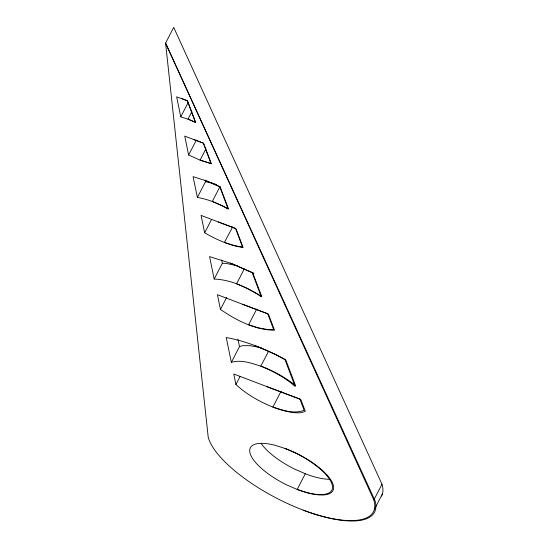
<?xml version="1.0" encoding="UTF-8"?>
<svg xmlns="http://www.w3.org/2000/svg" width="548" height="548" viewBox="0 0 548 548"><rect width="100%" height="100%" fill="white"/><g stroke="black" fill="none" stroke-linecap="round" stroke-linejoin="round"><path stroke-width="0.82" d="M180.772 116.847L176.641 96.825L187.471 100.798L195.67 122.41L188.992 119.491L180.772 116.847L188.135 102.64M191.875 111.696L187.998 119.169L195.499 122.41L187.375 100.873L181.909 98.517M188.635 155.022L184.738 136.096L203.582 143.268L211.364 163.784L200.541 160.331L188.635 155.022L196.389 140.069M205.89 148.919L200.075 160.132L210.994 163.462L203.315 143.11L194.033 139.63M197.376 197.431L193.088 176.634L207.548 181.285L220.084 186.765L228.502 208.952C218.789 203.637 208.329 199.314 197.376 197.431L205.514 181.731L205.171 180.066M220.022 186.546L212.275 201.5L222.091 205.74L228.201 209.076L219.762 186.704L206.185 180.847M204.657 232.77L201.075 215.398L235.989 228.687L243.141 247.532C229.427 245.47 216.563 239.702 204.657 232.77L211.631 219.31M252.703 272.733L261.732 296.523C247.415 287.597 231.304 279.754 214.186 279.028L222.324 263.328L221.639 260.005M220.454 309.428L217.419 294.708L268.404 314.107L274.527 330.252C254.834 329.93 236.373 320.354 220.454 309.428L226.653 297.468M244.292 268.876L236.544 283.83L246.258 288.015L256.896 293.831L261.314 296.824L252.217 272.712L230.455 263.17M256.745 309.058L248.607 324.759L258.478 327.875L267.849 329.56L273.651 329.519L267.677 313.682L242.572 304.277M231.352 362.344L226.242 337.527C247.127 341.356 267.088 349.665 285.714 359.721L295.619 385.833L293.201 383.744A46.512 16.289 27.4 0 0 262.115 366.578C252.361 363.543 241.572 359.235 231.352 362.344L239.49 346.644L237.955 339.198M235.921 384.49L233.756 374.01L300.811 399.526L305.311 411.37L301.366 412.623A46.512 16.289 27.4 0 1 273.671 407.417C259.964 401.89 246.778 394.615 235.921 384.49L240.182 376.27M268.568 351.206L260.814 366.16C273.151 371.154 285.097 377.586 295.125 386.422L285.056 359.735L275.075 354.282L254.724 345.5M281.014 391.375L272.877 407.075C282.761 410.116 293.954 414.357 304.113 410.247L299.859 398.971L266.842 386.6M305.305 473.767L297.167 489.467L307.414 492.7A46.512 16.289 27.4 0 0 332.054 484.295A46.512 16.289 27.4 0 0 295.194 452.847L285.083 448.483M373.839 499.954L381.977 484.247L173.716 27.4L165.578 43.1L208.24 437.42A93.352 32.695 27.4 0 0 303.263 510.161A93.352 32.695 27.4 0 0 375.106 500.913L165.578 43.1L373.839 499.954A93.352 32.695 27.4 0 1 303.263 510.161M374.284 509.606L382.422 493.906M239.49 346.644L242.552 345.672L250.244 345.706L259.69 347.48M222.324 263.328L225.872 263.341L237.661 265.869M205.514 181.731L210.939 182.751L216.467 184.532M260.464 347.727L262.78 348.473M218.303 221.954L235.496 228.4L242.545 247.073L234.311 245.593L224.344 242.442L232.742 226.858M253.909 273.26L231.92 263.643L209.569 256.608L214.186 279.028M330.129 479.295A46.512 16.289 27.4 0 1 305.585 473.89L294.632 469.102A46.512 16.289 27.4 0 1 261.156 443.476M381.977 484.247A93.352 32.695 27.4 0 1 381.552 496.07M285.898 448.744L275.336 445.346A46.512 16.289 27.4 0 0 250.107 453.354A46.512 16.289 27.4 0 0 286.494 484.802L297.448 489.59A46.512 16.289 27.4 0 0 333.239 484.987A46.512 16.289 27.4 0 0 285.898 448.744"/></g></svg>
